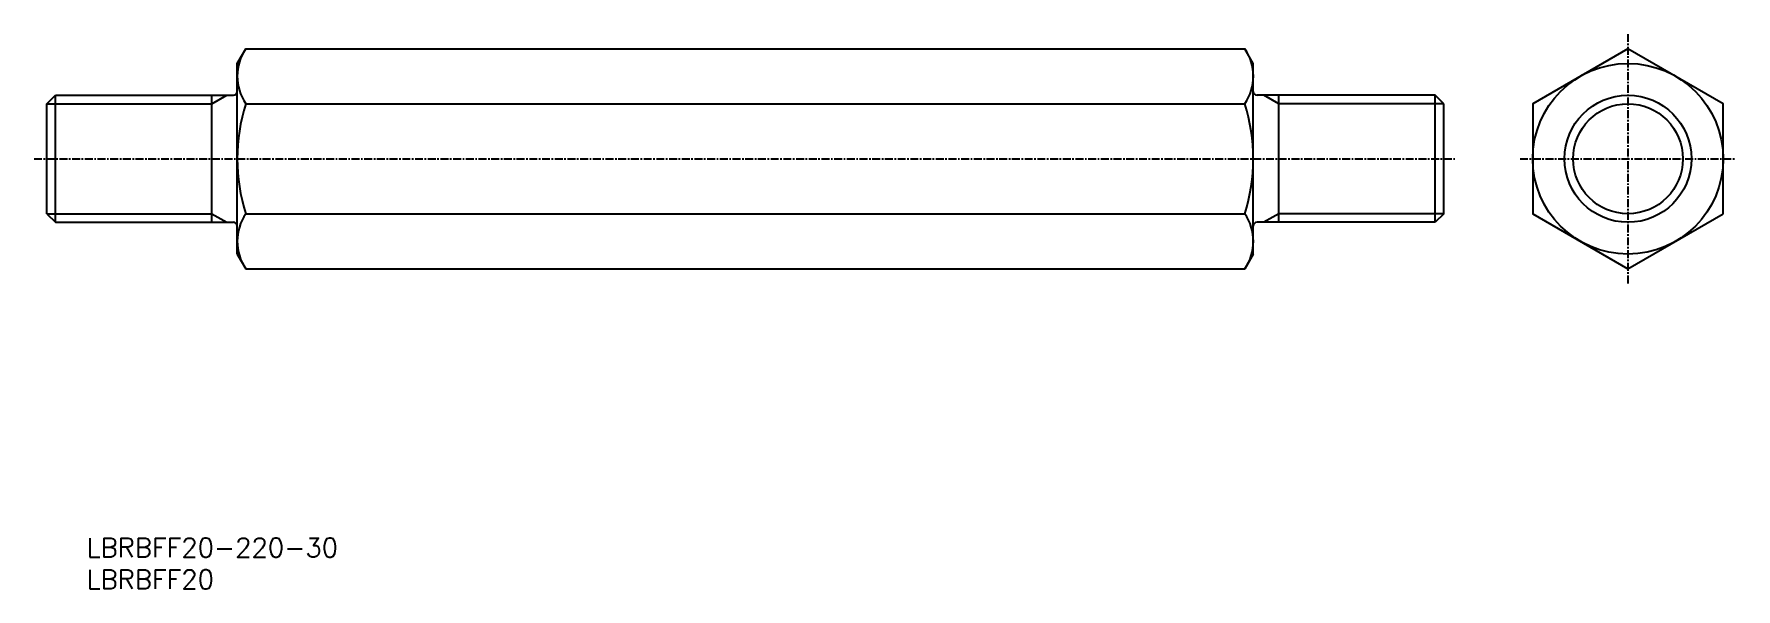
# Model space of a CAD drawing. Extents: x 14 to 282, y 37 to 125.
import ezdxf
from ezdxf.enums import TextEntityAlignment as Align

# ---------------------------------------------------------------- set-up
doc = ezdxf.new("R2010")
doc.units = 0
doc.linetypes.add('CENTER', pattern=[2, 1.25, -0.25, 0.25, -0.25])
doc.layers.get('0').update_dxf_attribs({"linetype": 'CONTINUOUS'})
doc.layers.add('CENTER', color=1, linetype='CENTER')
doc.styles.get("Standard").update_dxf_attribs({"font": 'txt.shx', "bigfont": 'extfont.shx'})

msp = doc.modelspace()

# ---------------------------------------------------------------- linework, layer by layer
for p, q in [((45.81, 120), (47.15, 122.32)), ((205.81, 120), (204.47, 122.32)), ((45.81, 90), (47.15, 87.68)), ((205.81, 90), (204.47, 87.68))]:
    msp.add_line(p, q)
at = {"color": 7, "linetype": 'CONTINUOUS'}
for p, q in [((47.15, 122.32), (204.47, 122.32)), ((45.81, 90), (45.81, 120)), ((205.81, 90), (205.81, 120)), ((205.81, 90), (205.81, 120)), ((272.31, 117.99), (272.31, 117.99)), ((276.06, 115.83), (276.06, 115.83)), ((15.81, 113.65), (17.17, 115)), ((15.81, 96.35), (15.81, 113.65)), ((17.17, 95), (17.17, 115)), ((17.17, 115), (45.21, 115)), ((41.81, 95), (41.81, 115)), ((45.81, 95.5), (45.81, 114.5)), ((45.81, 95.5), (45.81, 114.5)), ((47.15, 113.66), (204.47, 113.66)), ((234.46, 115), (206.41, 115)), ((209.81, 95), (209.81, 115)), ((235.81, 113.65), (234.46, 115)), ((234.46, 95), (234.46, 115)), ((235.81, 96.35), (235.81, 113.65)), ((45.81, 97.69), (45.81, 112.31)), ((15.81, 105), (15.81, 105)), ((235.81, 105), (235.81, 105)), ((15.81, 100.68), (15.81, 100.68)), ((235.81, 100.68), (235.81, 100.68)), ((15.81, 96.35), (17.17, 95)), ((17.17, 95), (45.21, 95)), ((47.15, 96.34), (204.47, 96.34)), ((234.46, 95), (206.41, 95)), ((235.81, 96.35), (234.46, 95)), ((47.15, 87.68), (204.47, 87.68))]:
    msp.add_line(p, q, dxfattribs=at)
at = {"color": 3, "linetype": 'CONTINUOUS'}
for p, q in [((15.81, 113.65), (41.81, 113.65)), ((41.81, 113.65), (44.16, 115)), ((209.81, 113.65), (207.47, 115)), ((235.81, 113.65), (209.81, 113.65)), ((15.81, 96.35), (41.81, 96.35)), ((41.81, 96.35), (44.16, 95)), ((209.81, 96.35), (207.47, 95)), ((235.81, 96.35), (209.81, 96.35))]:
    msp.add_line(p, q, dxfattribs=at)
at = {"color": 7, "linetype": 'CONTINUOUS'}
msp.add_lwpolyline([(279.81, 96.34), (279.81, 113.66), (264.81, 122.32), (249.81, 113.66), (249.81, 96.34), (264.81, 87.68)], close=True, dxfattribs=at)
for radius in [15, 10]:
    msp.add_circle((264.81, 105), radius, dxfattribs=at)
at = {"color": 3, "linetype": 'CONTINUOUS'}
msp.add_circle((264.81, 105), 8.65, dxfattribs=at)
for centre, radius, start, end in [((53.48, 117.99), 7.67, 145.6157, 214.3843), ((198.15, 117.99), 7.67, 325.6157, 34.3843), ((74.47, 105), 28.66, 162.412, 197.588), ((177.15, 105), 28.66, 342.412, 17.588), ((53.48, 92.01), 7.67, 145.6157, 214.3843), ((198.15, 92.01), 7.67, 325.6157, 34.3843)]:
    msp.add_arc(centre, radius, start, end)
at = {"color": 7, "linetype": 'CONTINUOUS'}
for centre, start, end in [((45.21, 115.6), 270, 0), ((206.41, 115.6), 180, 270), ((45.21, 94.4), 0, 90), ((206.41, 94.4), 90, 180)]:
    msp.add_arc(centre, 0.6, start, end, dxfattribs=at)
at = {"layer": 'CENTER', "color": 1, "linetype": 'CENTER'}
for p, q in [((264.81, 124.63), (264.81, 85.37)), ((13.81, 105), (237.81, 105)), ((247.81, 105), (281.81, 105))]:
    msp.add_line(p, q, dxfattribs=at)

# ---------------------------------------------------------------- texts
at = {"color": 7, "linetype": 'CONTINUOUS'}
for s, p in [('LBRBFF20-220-30', (22.09, 43.8)), ('LBRBFF20', (22.09, 38.8))]:
    msp.add_text(s, height=3, dxfattribs=at).set_placement(p, align=Align.MIDDLE_LEFT)

doc.saveas('drawing.dxf')
